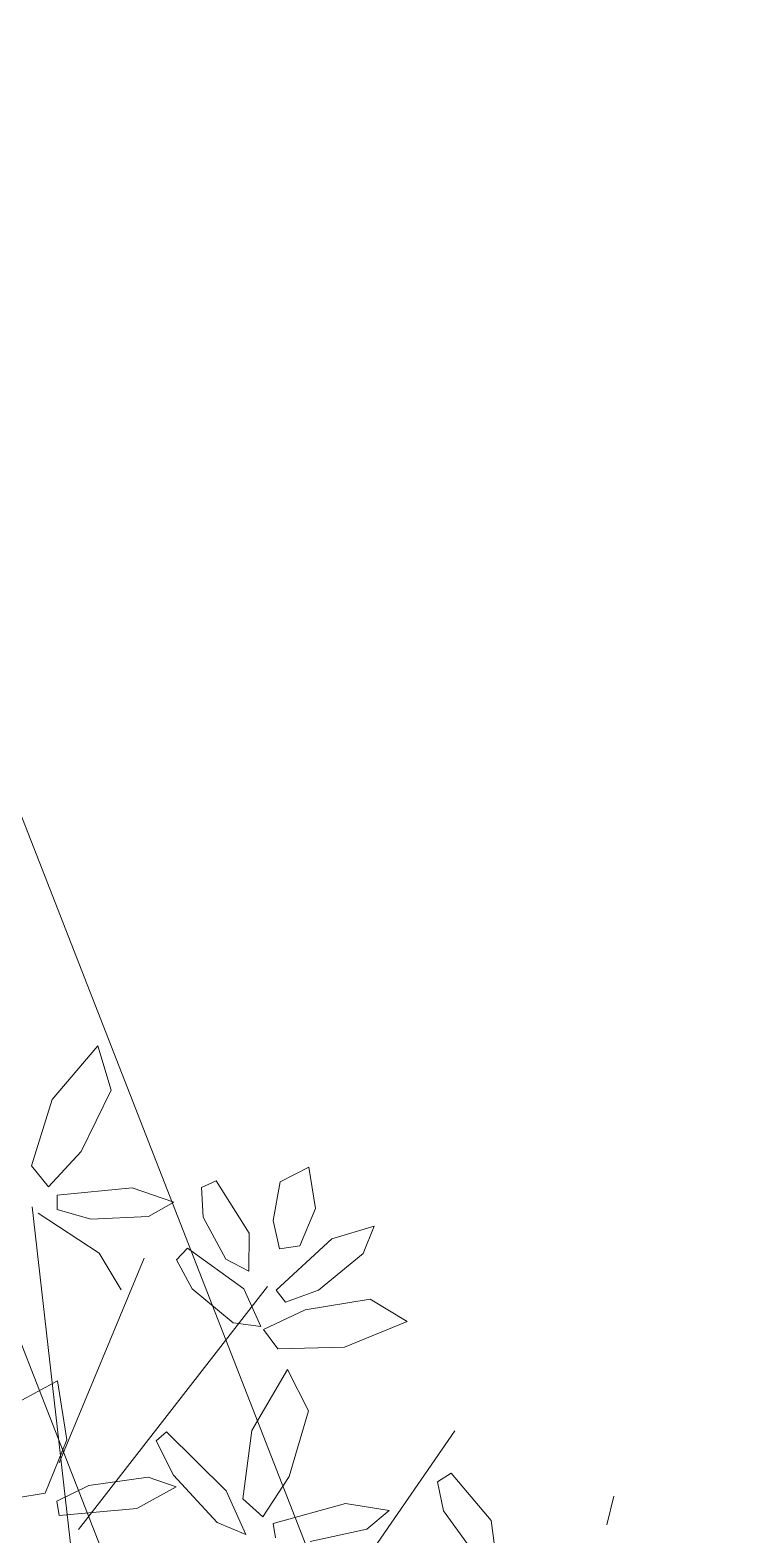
# Model space of a CAD drawing. Header units: millimetres. Extents: x 4980 to 19099, y 3891 to 5773.
# Drawn here: x 5552.09 to 5570.69, y 4476.94 to 4516.12 of the extents above; entities that cross this region are included whole.
import ezdxf

# ---------------------------------------------------------------- set-up
doc = ezdxf.new("R2010")
doc.units = ezdxf.units.MM
doc.layers.add('no3_ahşap gorunus on kalın', color=34, linetype='Continuous', lineweight=20)
doc.layers.add('no3_ölçü tefriş', color=252, linetype='Continuous', lineweight=0)

# ---------------------------------------------------------------- blocks, each defined once
blk = doc.blocks.new('p34')
at = {"color": 68}
for p, q in [((1685.294, -14118.438), (1684.949, -14119.593)), ((1686.489, -14119.835), (1685.294, -14118.438)), ((1684.949, -14119.593), (1685.738, -14121.191)), ((1687.031, -14121.555), (1686.489, -14119.835)), ((1685.738, -14121.191), (1686.597, -14122.104)), ((1686.597, -14122.104), (1687.031, -14121.555)), ((1679.642, -14122.701), (1679.81, -14121.624)), ((1679.81, -14121.624), (1680.556, -14122)), ((1680.556, -14122), (1680.748, -14123.009)), ((1681.371, -14123.339), (1682.229, -14121.966)), ((1682.229, -14121.966), (1682.611, -14122.14)), ((1682.611, -14122.14), (1682.568, -14122.911)), ((1683.335, -14122.517), (1684.416, -14122.139)), ((1684.416, -14122.139), (1686.37, -14122.324)), ((1686.37, -14122.324), (1686.371, -14122.701)), ((1680.052, -14123.668), (1679.642, -14122.701)), ((1683.99, -14122.893), (1683.335, -14122.517)), ((1686.371, -14122.701), (1685.497, -14122.955)), ((1680.748, -14123.009), (1680.586, -14123.742)), ((1682.568, -14122.911), (1681.987, -14124.007)), ((1685.497, -14122.955), (1683.99, -14122.893)), ((1685.284, -14123.84), (1686.868, -14122.79)), ((1678.405, -14123.875), (1678.119, -14123.164)), ((1678.119, -14123.164), (1679.223, -14123.492)), ((1679.223, -14123.492), (1680.671, -14124.82)), ((1681.381, -14124.322), (1681.371, -14123.339)), ((1679.573, -14124.831), (1678.405, -14123.875)), ((1680.586, -14123.742), (1680.052, -14123.668)), ((1681.519, -14124.785), (1682.979, -14123.718)), ((1682.979, -14123.718), (1683.264, -14124.026)), ((1684.711, -14124.793), (1685.284, -14123.84)), ((1681.987, -14124.007), (1681.381, -14124.322)), ((1683.264, -14124.026), (1682.866, -14124.778)), ((1677.269, -14125.649), (1678.225, -14125.068)), ((1678.225, -14125.068), (1679.922, -14125.339)), ((1680.433, -14125.139), (1679.573, -14124.831)), ((1680.671, -14124.82), (1680.433, -14125.139)), ((1681.074, -14125.768), (1681.519, -14124.785)), ((1682.866, -14124.778), (1681.801, -14125.667)), ((1679.922, -14125.339), (1681.012, -14125.841)), ((1678.903, -14126.316), (1677.269, -14125.649)), ((1681.012, -14125.841), (1680.639, -14126.347)), ((1681.801, -14125.667), (1681.074, -14125.768)), ((1680.639, -14126.347), (1678.903, -14126.316)), ((1680.385, -14126.889), (1679.849, -14127.968)), ((1681.324, -14128.47), (1680.385, -14126.889)), ((1686.147, -14128.698), (1686.38, -14127.164)), ((1686.38, -14127.164), (1687.41, -14127.715)), ((1679.849, -14127.968), (1680.352, -14129.678)), ((1681.564, -14130.257), (1681.324, -14128.47)), ((1682.001, -14130.04), (1683.549, -14128.504)), ((1683.549, -14128.504), (1683.82, -14128.736)), ((1683.82, -14128.736), (1683.369, -14129.629)), ((1686.713, -14130.086), (1686.147, -14128.698)), ((1675.098, -14130.847), (1676.139, -14129.606)), ((1676.139, -14129.606), (1676.493, -14129.832)), ((1680.352, -14129.678), (1681.042, -14130.723)), ((1683.369, -14129.629), (1682.233, -14130.863)), ((1684.031, -14129.676), (1683.299, -14129.929)), ((1685.572, -14129.886), (1684.031, -14129.676)), ((1676.493, -14129.832), (1676.343, -14130.589)), ((1681.489, -14131.185), (1682.001, -14130.04)), ((1683.299, -14129.929), (1684.331, -14130.496)), ((1686.415, -14130.294), (1685.572, -14129.886)), ((1687.45, -14130.202), (1686.713, -14130.086)), ((1677.758, -14130.572), (1678.887, -14130.385)), ((1678.339, -14131.055), (1677.758, -14130.572)), ((1678.887, -14130.385), (1680.781, -14130.901)), ((1681.042, -14130.723), (1681.564, -14130.257)), ((1684.331, -14130.496), (1686.349, -14130.665)), ((1686.349, -14130.665), (1686.415, -14130.294)), ((1680.781, -14130.901), (1680.717, -14131.273)), ((1682.233, -14130.863), (1681.489, -14131.185)), ((1679.813, -14131.374), (1678.339, -14131.055))]:
    blk.add_line(p, q, dxfattribs=at)
at = {"color": 44}
for p, q in [((1685.654, -14135.103), (1687.026, -14122.623)), ((1686.342, -14129.293), (1684.107, -14123.977)), ((1685.85, -14131.036), (1680.9, -14124.728)), ((1679.44, -14133.399), (1676.031, -14128.502))]:
    blk.add_line(p, q, dxfattribs=at)
at = {"color": 66}
for p, q in [((1672.087, -14130.966), (1671.902, -14130.222)), ((1674.972, -14131.821), (1675.098, -14130.847)), ((1676.343, -14130.589), (1675.616, -14131.594))]:
    blk.add_line(p, q, dxfattribs=at)

msp = doc.modelspace()

# ---------------------------------------------------------------- linework, layer by layer
at = {"layer": 'no3_ahşap gorunus on kalın', "extrusion": (-0.000424385, 0.002254, 0.999997), "elevation": 7.391}
msp.add_lwpolyline([(5538.082, 4434.71), (5493.834, 4548.029), (5526.437, 4560.759), (5570.685, 4447.44), (5538.082, 4434.71)], dxfattribs=at)
msp.add_lwpolyline([(5540.921, 4441.186), (5500.31, 4545.19), (5523.598, 4554.283), (5564.209, 4450.279)], close=True, dxfattribs=at)

# ---------------------------------------------------------------- block references
at = {"layer": 'no3_ölçü tefriş', "xscale": -1, "rotation": 0.2328300535295913}
msp.add_blockref('p34', (7181.763, 18614.844, -1.099), dxfattribs=at)

doc.saveas('drawing.dxf')
